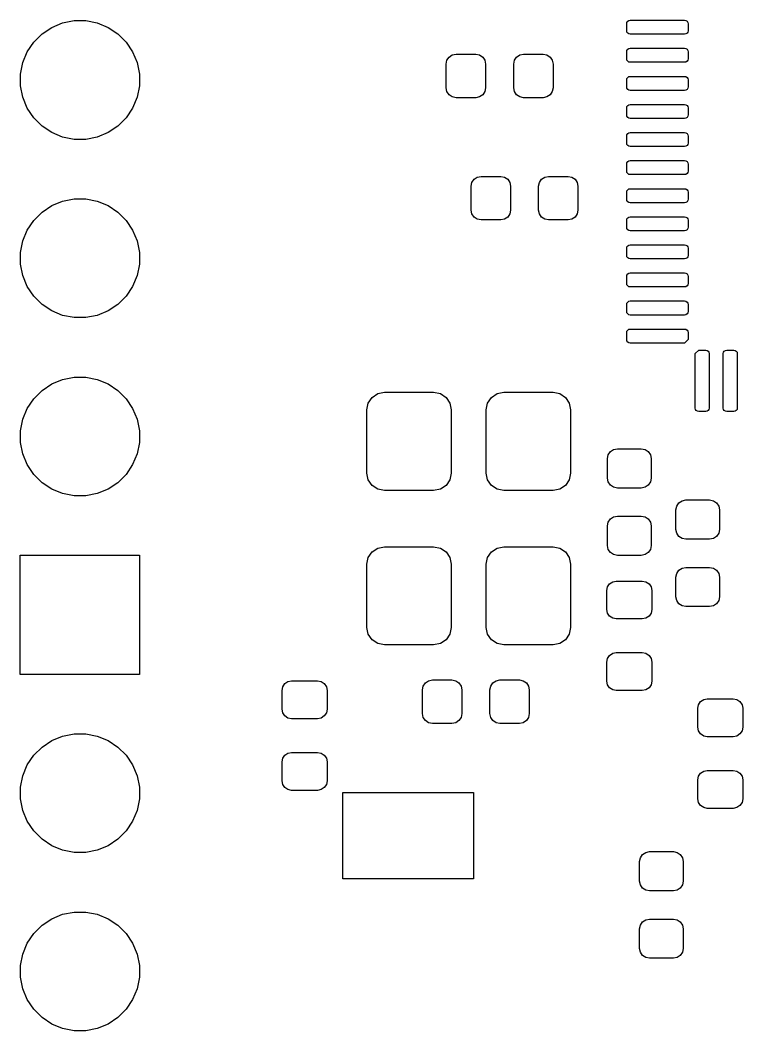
# Model space of a CAD drawing. Header units: inches. Extents: x 5.12 to 6.12, y -4.12 to -1.79.
# Drawn here: x 5.143 to 5.548, y -3.444 to -2.877 of the extents above; entities that cross this region are included whole.
import ezdxf

# ---------------------------------------------------------------- set-up
doc = ezdxf.new("R2010")
doc.units = ezdxf.units.IN
doc.header["$MEASUREMENT"] = 0
doc.layers.add('F.Mask', color=201, linetype='CONTINUOUS', true_color=0xd864ff)

msp = doc.modelspace()

# ---------------------------------------------------------------- linework, layer by layer
at = {"layer": 'F.Mask', "linetype": 'CONTINUOUS'}
for p, q in [((5.16028, -2.88075), (5.16634, -2.87824)), ((5.16634, -2.87824), (5.17278, -2.87696)), ((5.17278, -2.87696), (5.17934, -2.87696)), ((5.17934, -2.87696), (5.18577, -2.87824)), ((5.18577, -2.87824), (5.19183, -2.88075)), ((5.48253, -2.87871), (5.48268, -2.87796)), ((5.48253, -2.88265), (5.48253, -2.87871)), ((5.48268, -2.87796), (5.4831, -2.87732)), ((5.4831, -2.87732), (5.48374, -2.87689)), ((5.48374, -2.87689), (5.48449, -2.87674)), ((5.48449, -2.87674), (5.51501, -2.87674)), ((5.51501, -2.87674), (5.51576, -2.87689)), ((5.51576, -2.87689), (5.5164, -2.87732)), ((5.5164, -2.87732), (5.51682, -2.87796)), ((5.51682, -2.87796), (5.51697, -2.87871)), ((5.51697, -2.87871), (5.51697, -2.88265)), ((5.15019, -2.88903), (5.15483, -2.88439)), ((5.15483, -2.88439), (5.16028, -2.88075)), ((5.19183, -2.88075), (5.19729, -2.88439)), ((5.19729, -2.88439), (5.20193, -2.88903)), ((5.48268, -2.8834), (5.48253, -2.88265)), ((5.4831, -2.88404), (5.48268, -2.8834)), ((5.48374, -2.88446), (5.4831, -2.88404)), ((5.48449, -2.88461), (5.48374, -2.88446)), ((5.51501, -2.88461), (5.48449, -2.88461)), ((5.51576, -2.88446), (5.51501, -2.88461)), ((5.5164, -2.88404), (5.51576, -2.88446)), ((5.51682, -2.8834), (5.5164, -2.88404)), ((5.51697, -2.88265), (5.51682, -2.8834)), ((5.14655, -2.89448), (5.15019, -2.88903)), ((5.20193, -2.88903), (5.20557, -2.89448)), ((5.14404, -2.90054), (5.14655, -2.89448)), ((5.20557, -2.89448), (5.20808, -2.90054)), ((5.383, -2.89741), (5.38479, -2.89621)), ((5.38479, -2.89621), (5.3869, -2.8958)), ((5.3869, -2.8958), (5.39792, -2.8958)), ((5.39792, -2.8958), (5.40003, -2.89621)), ((5.40003, -2.89621), (5.40182, -2.89741)), ((5.42079, -2.89741), (5.42258, -2.89621)), ((5.42258, -2.89621), (5.42469, -2.8958)), ((5.42469, -2.8958), (5.43571, -2.8958)), ((5.43571, -2.8958), (5.43782, -2.89621)), ((5.43782, -2.89621), (5.43961, -2.89741)), ((5.48253, -2.89446), (5.48268, -2.8937)), ((5.48253, -2.89839), (5.48253, -2.89446)), ((5.48268, -2.8937), (5.4831, -2.89306)), ((5.4831, -2.89306), (5.48374, -2.89264)), ((5.48374, -2.89264), (5.48449, -2.89249)), ((5.48449, -2.89249), (5.51501, -2.89249)), ((5.51501, -2.89249), (5.51576, -2.89264)), ((5.51576, -2.89264), (5.5164, -2.89306)), ((5.5164, -2.89306), (5.51682, -2.8937)), ((5.51682, -2.8937), (5.51697, -2.89446)), ((5.51697, -2.89446), (5.51697, -2.89839)), ((5.14276, -2.90698), (5.14404, -2.90054)), ((5.20808, -2.90054), (5.20936, -2.90698)), ((5.38138, -2.90131), (5.3818, -2.8992)), ((5.38138, -2.91469), (5.38138, -2.90131)), ((5.3818, -2.8992), (5.383, -2.89741)), ((5.40182, -2.89741), (5.40301, -2.8992)), ((5.40301, -2.8992), (5.40343, -2.90131)), ((5.40343, -2.90131), (5.40343, -2.91469)), ((5.41918, -2.90131), (5.4196, -2.8992)), ((5.41918, -2.91469), (5.41918, -2.90131)), ((5.4196, -2.8992), (5.42079, -2.89741)), ((5.43961, -2.89741), (5.44081, -2.8992)), ((5.44081, -2.8992), (5.44123, -2.90131)), ((5.44123, -2.90131), (5.44123, -2.91469)), ((5.48268, -2.89915), (5.48253, -2.89839)), ((5.4831, -2.89979), (5.48268, -2.89915)), ((5.48374, -2.90021), (5.4831, -2.89979)), ((5.48449, -2.90036), (5.48374, -2.90021)), ((5.51501, -2.90036), (5.48449, -2.90036)), ((5.51576, -2.90021), (5.51501, -2.90036)), ((5.5164, -2.89979), (5.51576, -2.90021)), ((5.51682, -2.89915), (5.5164, -2.89979)), ((5.51697, -2.89839), (5.51682, -2.89915)), ((5.14276, -2.91354), (5.14276, -2.90698)), ((5.20936, -2.90698), (5.20936, -2.91354)), ((5.48253, -2.9102), (5.48268, -2.90945)), ((5.48253, -2.91414), (5.48253, -2.9102)), ((5.48268, -2.90945), (5.4831, -2.90881)), ((5.4831, -2.90881), (5.48374, -2.90839)), ((5.48374, -2.90839), (5.48449, -2.90824)), ((5.48449, -2.90824), (5.51501, -2.90824)), ((5.51501, -2.90824), (5.51576, -2.90839)), ((5.51576, -2.90839), (5.5164, -2.90881)), ((5.5164, -2.90881), (5.51682, -2.90945)), ((5.51682, -2.90945), (5.51697, -2.9102)), ((5.51697, -2.9102), (5.51697, -2.91414)), ((5.14404, -2.91997), (5.14276, -2.91354)), ((5.20936, -2.91354), (5.20808, -2.91997)), ((5.3818, -2.9168), (5.38138, -2.91469)), ((5.383, -2.91859), (5.3818, -2.9168)), ((5.38479, -2.91979), (5.383, -2.91859)), ((5.40182, -2.91859), (5.40003, -2.91979)), ((5.40301, -2.9168), (5.40182, -2.91859)), ((5.40343, -2.91469), (5.40301, -2.9168)), ((5.4196, -2.9168), (5.41918, -2.91469)), ((5.42079, -2.91859), (5.4196, -2.9168)), ((5.42258, -2.91979), (5.42079, -2.91859)), ((5.43961, -2.91859), (5.43782, -2.91979)), ((5.44081, -2.9168), (5.43961, -2.91859)), ((5.44123, -2.91469), (5.44081, -2.9168)), ((5.48268, -2.9149), (5.48253, -2.91414)), ((5.4831, -2.91553), (5.48268, -2.9149)), ((5.48374, -2.91596), (5.4831, -2.91553)), ((5.48449, -2.91611), (5.48374, -2.91596)), ((5.51501, -2.91611), (5.48449, -2.91611)), ((5.51576, -2.91596), (5.51501, -2.91611)), ((5.5164, -2.91553), (5.51576, -2.91596)), ((5.51682, -2.9149), (5.5164, -2.91553)), ((5.51697, -2.91414), (5.51682, -2.9149)), ((5.14655, -2.92603), (5.14404, -2.91997)), ((5.20808, -2.91997), (5.20557, -2.92603)), ((5.3869, -2.9202), (5.38479, -2.91979)), ((5.39792, -2.9202), (5.3869, -2.9202)), ((5.40003, -2.91979), (5.39792, -2.9202)), ((5.42469, -2.9202), (5.42258, -2.91979)), ((5.43571, -2.9202), (5.42469, -2.9202)), ((5.43782, -2.91979), (5.43571, -2.9202)), ((5.48268, -2.9252), (5.4831, -2.92456)), ((5.4831, -2.92456), (5.48374, -2.92413)), ((5.48374, -2.92413), (5.48449, -2.92398)), ((5.48449, -2.92398), (5.51501, -2.92398)), ((5.51501, -2.92398), (5.51576, -2.92413)), ((5.51576, -2.92413), (5.5164, -2.92456)), ((5.5164, -2.92456), (5.51682, -2.9252)), ((5.15019, -2.93149), (5.14655, -2.92603)), ((5.20557, -2.92603), (5.20193, -2.93149)), ((5.48253, -2.92595), (5.48268, -2.9252)), ((5.48253, -2.92989), (5.48253, -2.92595)), ((5.48268, -2.93064), (5.48253, -2.92989)), ((5.51682, -2.9252), (5.51697, -2.92595)), ((5.51697, -2.92989), (5.51682, -2.93064)), ((5.51697, -2.92595), (5.51697, -2.92989)), ((5.15483, -2.93613), (5.15019, -2.93149)), ((5.16028, -2.93977), (5.15483, -2.93613)), ((5.19729, -2.93613), (5.19183, -2.93977)), ((5.20193, -2.93149), (5.19729, -2.93613)), ((5.4831, -2.93128), (5.48268, -2.93064)), ((5.48374, -2.93171), (5.4831, -2.93128)), ((5.48449, -2.93186), (5.48374, -2.93171)), ((5.51501, -2.93186), (5.48449, -2.93186)), ((5.51576, -2.93171), (5.51501, -2.93186)), ((5.5164, -2.93128), (5.51576, -2.93171)), ((5.51682, -2.93064), (5.5164, -2.93128)), ((5.16634, -2.94228), (5.16028, -2.93977)), ((5.19183, -2.93977), (5.18577, -2.94228)), ((5.48253, -2.9417), (5.48268, -2.94095)), ((5.48253, -2.94564), (5.48253, -2.9417)), ((5.48268, -2.94095), (5.4831, -2.94031)), ((5.4831, -2.94031), (5.48374, -2.93988)), ((5.48374, -2.93988), (5.48449, -2.93973)), ((5.48449, -2.93973), (5.51501, -2.93973)), ((5.51501, -2.93973), (5.51576, -2.93988)), ((5.51576, -2.93988), (5.5164, -2.94031)), ((5.5164, -2.94031), (5.51682, -2.94095)), ((5.51682, -2.94095), (5.51697, -2.9417)), ((5.51697, -2.9417), (5.51697, -2.94564)), ((5.17278, -2.94356), (5.16634, -2.94228)), ((5.17934, -2.94356), (5.17278, -2.94356)), ((5.18577, -2.94228), (5.17934, -2.94356)), ((5.48268, -2.94639), (5.48253, -2.94564)), ((5.4831, -2.94703), (5.48268, -2.94639)), ((5.48374, -2.94746), (5.4831, -2.94703)), ((5.48449, -2.94761), (5.48374, -2.94746)), ((5.51576, -2.94746), (5.51501, -2.94761)), ((5.5164, -2.94703), (5.51576, -2.94746)), ((5.51682, -2.94639), (5.5164, -2.94703)), ((5.51697, -2.94564), (5.51682, -2.94639)), ((5.51501, -2.94761), (5.48449, -2.94761)), ((5.48253, -2.95745), (5.48268, -2.9567)), ((5.48253, -2.96139), (5.48253, -2.95745)), ((5.48268, -2.9567), (5.4831, -2.95606)), ((5.4831, -2.95606), (5.48374, -2.95563)), ((5.48374, -2.95563), (5.48449, -2.95548)), ((5.48449, -2.95548), (5.51501, -2.95548)), ((5.51501, -2.95548), (5.51576, -2.95563)), ((5.51576, -2.95563), (5.5164, -2.95606)), ((5.5164, -2.95606), (5.51682, -2.9567)), ((5.51682, -2.9567), (5.51697, -2.95745)), ((5.51697, -2.95745), (5.51697, -2.96139)), ((5.39879, -2.96477), (5.4009, -2.96435)), ((5.4009, -2.96435), (5.41192, -2.96435)), ((5.41192, -2.96435), (5.41403, -2.96477)), ((5.43658, -2.96477), (5.43869, -2.96435)), ((5.43869, -2.96435), (5.44971, -2.96435)), ((5.44971, -2.96435), (5.45182, -2.96477)), ((5.48268, -2.96214), (5.48253, -2.96139)), ((5.4831, -2.96278), (5.48268, -2.96214)), ((5.48374, -2.9632), (5.4831, -2.96278)), ((5.48449, -2.96335), (5.48374, -2.9632)), ((5.51501, -2.96335), (5.48449, -2.96335)), ((5.51576, -2.9632), (5.51501, -2.96335)), ((5.5164, -2.96278), (5.51576, -2.9632)), ((5.51682, -2.96214), (5.5164, -2.96278)), ((5.51697, -2.96139), (5.51682, -2.96214)), ((5.39538, -2.96986), (5.3958, -2.96775)), ((5.39538, -2.98324), (5.39538, -2.96986)), ((5.3958, -2.96775), (5.397, -2.96596)), ((5.397, -2.96596), (5.39879, -2.96477)), ((5.41403, -2.96477), (5.41582, -2.96596)), ((5.41582, -2.96596), (5.41701, -2.96775)), ((5.41701, -2.96775), (5.41743, -2.96986)), ((5.41743, -2.96986), (5.41743, -2.98324)), ((5.43318, -2.96986), (5.4336, -2.96775)), ((5.43318, -2.98324), (5.43318, -2.96986)), ((5.4336, -2.96775), (5.43479, -2.96596)), ((5.43479, -2.96596), (5.43658, -2.96477)), ((5.45182, -2.96477), (5.45361, -2.96596)), ((5.45361, -2.96596), (5.45481, -2.96775)), ((5.45481, -2.96775), (5.45523, -2.96986)), ((5.45523, -2.96986), (5.45523, -2.98324)), ((5.48253, -2.9732), (5.48268, -2.97244)), ((5.48253, -2.97713), (5.48253, -2.9732)), ((5.48268, -2.97244), (5.4831, -2.9718)), ((5.4831, -2.9718), (5.48374, -2.97138)), ((5.48374, -2.97138), (5.48449, -2.97123)), ((5.48449, -2.97123), (5.51501, -2.97123)), ((5.51501, -2.97123), (5.51576, -2.97138)), ((5.51576, -2.97138), (5.5164, -2.9718)), ((5.5164, -2.9718), (5.51682, -2.97244)), ((5.51682, -2.97244), (5.51697, -2.9732)), ((5.51697, -2.9732), (5.51697, -2.97713)), ((5.15483, -2.98439), (5.16028, -2.98075)), ((5.16028, -2.98075), (5.16634, -2.97824)), ((5.16634, -2.97824), (5.17278, -2.97696)), ((5.17278, -2.97696), (5.17934, -2.97696)), ((5.17934, -2.97696), (5.18577, -2.97824)), ((5.18577, -2.97824), (5.19183, -2.98075)), ((5.19183, -2.98075), (5.19729, -2.98439)), ((5.48268, -2.97789), (5.48253, -2.97713)), ((5.4831, -2.97853), (5.48268, -2.97789)), ((5.48374, -2.97895), (5.4831, -2.97853)), ((5.48449, -2.9791), (5.48374, -2.97895)), ((5.51501, -2.9791), (5.48449, -2.9791)), ((5.51576, -2.97895), (5.51501, -2.9791)), ((5.5164, -2.97853), (5.51576, -2.97895)), ((5.51682, -2.97789), (5.5164, -2.97853)), ((5.51697, -2.97713), (5.51682, -2.97789)), ((5.15019, -2.98903), (5.15483, -2.98439)), ((5.19729, -2.98439), (5.20193, -2.98903)), ((5.3958, -2.98535), (5.39538, -2.98324)), ((5.397, -2.98714), (5.3958, -2.98535)), ((5.39879, -2.98834), (5.397, -2.98714)), ((5.41582, -2.98714), (5.41403, -2.98834)), ((5.41701, -2.98535), (5.41582, -2.98714)), ((5.41743, -2.98324), (5.41701, -2.98535)), ((5.4336, -2.98535), (5.43318, -2.98324)), ((5.43479, -2.98714), (5.4336, -2.98535)), ((5.43658, -2.98834), (5.43479, -2.98714)), ((5.45361, -2.98714), (5.45182, -2.98834)), ((5.45481, -2.98535), (5.45361, -2.98714)), ((5.45523, -2.98324), (5.45481, -2.98535)), ((5.4831, -2.98755), (5.48374, -2.98713)), ((5.48374, -2.98713), (5.48449, -2.98698)), ((5.48449, -2.98698), (5.51501, -2.98698)), ((5.51501, -2.98698), (5.51576, -2.98713)), ((5.51576, -2.98713), (5.5164, -2.98755)), ((5.14655, -2.99448), (5.15019, -2.98903)), ((5.20193, -2.98903), (5.20557, -2.99448)), ((5.4009, -2.98876), (5.39879, -2.98834)), ((5.41192, -2.98876), (5.4009, -2.98876)), ((5.41403, -2.98834), (5.41192, -2.98876)), ((5.43869, -2.98876), (5.43658, -2.98834)), ((5.44971, -2.98876), (5.43869, -2.98876)), ((5.45182, -2.98834), (5.44971, -2.98876)), ((5.48253, -2.98894), (5.48268, -2.98819)), ((5.48253, -2.99288), (5.48253, -2.98894)), ((5.48268, -2.98819), (5.4831, -2.98755)), ((5.5164, -2.98755), (5.51682, -2.98819)), ((5.51682, -2.98819), (5.51697, -2.98894)), ((5.51697, -2.98894), (5.51697, -2.99288)), ((5.14404, -3.00054), (5.14655, -2.99448)), ((5.20557, -2.99448), (5.20808, -3.00054)), ((5.48268, -2.99364), (5.48253, -2.99288)), ((5.4831, -2.99427), (5.48268, -2.99364)), ((5.48374, -2.9947), (5.4831, -2.99427)), ((5.48449, -2.99485), (5.48374, -2.9947)), ((5.51501, -2.99485), (5.48449, -2.99485)), ((5.51576, -2.9947), (5.51501, -2.99485)), ((5.5164, -2.99427), (5.51576, -2.9947)), ((5.51682, -2.99364), (5.5164, -2.99427)), ((5.51697, -2.99288), (5.51682, -2.99364)), ((5.14276, -3.00698), (5.14404, -3.00054)), ((5.20808, -3.00054), (5.20936, -3.00698)), ((5.48253, -3.00469), (5.48268, -3.00394)), ((5.48268, -3.00394), (5.4831, -3.0033)), ((5.4831, -3.0033), (5.48374, -3.00287)), ((5.48374, -3.00287), (5.48449, -3.00272)), ((5.48449, -3.00272), (5.51501, -3.00272)), ((5.51501, -3.00272), (5.51576, -3.00287)), ((5.51576, -3.00287), (5.5164, -3.0033)), ((5.5164, -3.0033), (5.51682, -3.00394)), ((5.51682, -3.00394), (5.51697, -3.00469)), ((5.14276, -3.01354), (5.14276, -3.00698)), ((5.20936, -3.00698), (5.20936, -3.01354)), ((5.48253, -3.00863), (5.48253, -3.00469)), ((5.48268, -3.00938), (5.48253, -3.00863)), ((5.4831, -3.01002), (5.48268, -3.00938)), ((5.51682, -3.00938), (5.5164, -3.01002)), ((5.51697, -3.00863), (5.51682, -3.00938)), ((5.51697, -3.00469), (5.51697, -3.00863)), ((5.14404, -3.01997), (5.14276, -3.01354)), ((5.20936, -3.01354), (5.20808, -3.01997)), ((5.48374, -3.01045), (5.4831, -3.01002)), ((5.48449, -3.0106), (5.48374, -3.01045)), ((5.51501, -3.0106), (5.48449, -3.0106)), ((5.51576, -3.01045), (5.51501, -3.0106)), ((5.5164, -3.01002), (5.51576, -3.01045)), ((5.14655, -3.02603), (5.14404, -3.01997)), ((5.20808, -3.01997), (5.20557, -3.02603)), ((5.48253, -3.02044), (5.48268, -3.01969)), ((5.48253, -3.02438), (5.48253, -3.02044)), ((5.48268, -3.01969), (5.4831, -3.01905)), ((5.4831, -3.01905), (5.48374, -3.01862)), ((5.48374, -3.01862), (5.48449, -3.01847)), ((5.48449, -3.01847), (5.51501, -3.01847)), ((5.51501, -3.01847), (5.51576, -3.01862)), ((5.51576, -3.01862), (5.5164, -3.01905)), ((5.5164, -3.01905), (5.51682, -3.01969)), ((5.51682, -3.01969), (5.51697, -3.02044)), ((5.51697, -3.02044), (5.51697, -3.02438)), ((5.15019, -3.03149), (5.14655, -3.02603)), ((5.20557, -3.02603), (5.20193, -3.03149)), ((5.48268, -3.02513), (5.48253, -3.02438)), ((5.4831, -3.02577), (5.48268, -3.02513)), ((5.48374, -3.0262), (5.4831, -3.02577)), ((5.48449, -3.02635), (5.48374, -3.0262)), ((5.51501, -3.02635), (5.48449, -3.02635)), ((5.51576, -3.0262), (5.51501, -3.02635)), ((5.5164, -3.02577), (5.51576, -3.0262)), ((5.51682, -3.02513), (5.5164, -3.02577)), ((5.51697, -3.02438), (5.51682, -3.02513)), ((5.15483, -3.03613), (5.15019, -3.03149)), ((5.20193, -3.03149), (5.19729, -3.03613)), ((5.16028, -3.03977), (5.15483, -3.03613)), ((5.19729, -3.03613), (5.19183, -3.03977)), ((5.48253, -3.03619), (5.48268, -3.03544)), ((5.48253, -3.04013), (5.48253, -3.03619)), ((5.48268, -3.03544), (5.4831, -3.0348)), ((5.4831, -3.0348), (5.48374, -3.03437)), ((5.48374, -3.03437), (5.48449, -3.03422)), ((5.48449, -3.03422), (5.51501, -3.03422)), ((5.51501, -3.03422), (5.51576, -3.03437)), ((5.51576, -3.03437), (5.5164, -3.0348)), ((5.5164, -3.0348), (5.51682, -3.03544)), ((5.51682, -3.03544), (5.51697, -3.03619)), ((5.51697, -3.03619), (5.51697, -3.04013)), ((5.16634, -3.04228), (5.16028, -3.03977)), ((5.17278, -3.04356), (5.16634, -3.04228)), ((5.17934, -3.04356), (5.17278, -3.04356)), ((5.18577, -3.04228), (5.17934, -3.04356)), ((5.19183, -3.03977), (5.18577, -3.04228)), ((5.48268, -3.04088), (5.48253, -3.04013)), ((5.4831, -3.04152), (5.48268, -3.04088)), ((5.48374, -3.04194), (5.4831, -3.04152)), ((5.48449, -3.04209), (5.48374, -3.04194)), ((5.51501, -3.04209), (5.48449, -3.04209)), ((5.51576, -3.04194), (5.51501, -3.04209)), ((5.5164, -3.04152), (5.51576, -3.04194)), ((5.51682, -3.04088), (5.5164, -3.04152)), ((5.51697, -3.04013), (5.51682, -3.04088)), ((5.48253, -3.05194), (5.48268, -3.05118)), ((5.48253, -3.05587), (5.48253, -3.05194)), ((5.48268, -3.05118), (5.4831, -3.05055)), ((5.4831, -3.05055), (5.48374, -3.05012)), ((5.48374, -3.05012), (5.48449, -3.04997)), ((5.48449, -3.04997), (5.51501, -3.04997)), ((5.51501, -3.04997), (5.51576, -3.05012)), ((5.51576, -3.05012), (5.5164, -3.05055)), ((5.5164, -3.05055), (5.51682, -3.05118)), ((5.51682, -3.05118), (5.51697, -3.05194)), ((5.51697, -3.05194), (5.51697, -3.05587)), ((5.48268, -3.05663), (5.48253, -3.05587)), ((5.4831, -3.05727), (5.48268, -3.05663)), ((5.48374, -3.05769), (5.4831, -3.05727)), ((5.48449, -3.05784), (5.48374, -3.05769)), ((5.51501, -3.05784), (5.48449, -3.05784)), ((5.51697, -3.05587), (5.51501, -3.05784)), ((5.52091, -3.06375), (5.52288, -3.06178)), ((5.52091, -3.09426), (5.52091, -3.06375)), ((5.52288, -3.06178), (5.52682, -3.06178)), ((5.52682, -3.06178), (5.52757, -3.06193)), ((5.52757, -3.06193), (5.52821, -3.06236)), ((5.52821, -3.06236), (5.52864, -3.06299)), ((5.52864, -3.06299), (5.52879, -3.06375)), ((5.52879, -3.06375), (5.52879, -3.09426)), ((5.53666, -3.06375), (5.53681, -3.06299)), ((5.53666, -3.09426), (5.53666, -3.06375)), ((5.53681, -3.06299), (5.53724, -3.06236)), ((5.53724, -3.06236), (5.53787, -3.06193)), ((5.53787, -3.06193), (5.53863, -3.06178)), ((5.53863, -3.06178), (5.54256, -3.06178)), ((5.54256, -3.06178), (5.54332, -3.06193)), ((5.54332, -3.06193), (5.54396, -3.06236)), ((5.54396, -3.06236), (5.54438, -3.06299)), ((5.54438, -3.06299), (5.54453, -3.06375)), ((5.54453, -3.06375), (5.54453, -3.09426)), ((5.16634, -3.07824), (5.17278, -3.07696)), ((5.17278, -3.07696), (5.17934, -3.07696)), ((5.17934, -3.07696), (5.18577, -3.07824)), ((5.15483, -3.08439), (5.16028, -3.08075)), ((5.16028, -3.08075), (5.16634, -3.07824)), ((5.18577, -3.07824), (5.19183, -3.08075)), ((5.19183, -3.08075), (5.19729, -3.08439)), ((5.14655, -3.09448), (5.15019, -3.08903)), ((5.15019, -3.08903), (5.15483, -3.08439)), ((5.19729, -3.08439), (5.20193, -3.08903)), ((5.20193, -3.08903), (5.20557, -3.09448)), ((5.33766, -3.09152), (5.3398, -3.08832)), ((5.3398, -3.08832), (5.34299, -3.08619)), ((5.34299, -3.08619), (5.34676, -3.08544)), ((5.34676, -3.08544), (5.37431, -3.08544)), ((5.37431, -3.08544), (5.37808, -3.08619)), ((5.37808, -3.08619), (5.38127, -3.08832)), ((5.38127, -3.08832), (5.38341, -3.09152)), ((5.40459, -3.09152), (5.40673, -3.08832)), ((5.40673, -3.08832), (5.40992, -3.08619)), ((5.40992, -3.08619), (5.41369, -3.08544)), ((5.41369, -3.08544), (5.44124, -3.08544)), ((5.44124, -3.08544), (5.44501, -3.08619)), ((5.44501, -3.08619), (5.4482, -3.08832)), ((5.4482, -3.08832), (5.45034, -3.09152)), ((5.14404, -3.10054), (5.14655, -3.09448)), ((5.20557, -3.09448), (5.20808, -3.10054)), ((5.33691, -3.09528), (5.33766, -3.09152)), ((5.38341, -3.09152), (5.38416, -3.09528)), ((5.40384, -3.09528), (5.40459, -3.09152)), ((5.45034, -3.09152), (5.45109, -3.09528)), ((5.52106, -3.09501), (5.52091, -3.09426)), ((5.52879, -3.09426), (5.52864, -3.09501)), ((5.53681, -3.09501), (5.53666, -3.09426)), ((5.54453, -3.09426), (5.54438, -3.09501)), ((5.33691, -3.13072), (5.33691, -3.09528)), ((5.38416, -3.09528), (5.38416, -3.13072)), ((5.40384, -3.13072), (5.40384, -3.09528)), ((5.45109, -3.09528), (5.45109, -3.13072)), ((5.52149, -3.09565), (5.52106, -3.09501)), ((5.52213, -3.09608), (5.52149, -3.09565)), ((5.52288, -3.09623), (5.52213, -3.09608)), ((5.52682, -3.09623), (5.52288, -3.09623)), ((5.52757, -3.09608), (5.52682, -3.09623)), ((5.52821, -3.09565), (5.52757, -3.09608)), ((5.52864, -3.09501), (5.52821, -3.09565)), ((5.53724, -3.09565), (5.53681, -3.09501)), ((5.53787, -3.09608), (5.53724, -3.09565)), ((5.53863, -3.09623), (5.53787, -3.09608)), ((5.54256, -3.09623), (5.53863, -3.09623)), ((5.54332, -3.09608), (5.54256, -3.09623)), ((5.54396, -3.09565), (5.54332, -3.09608)), ((5.54438, -3.09501), (5.54396, -3.09565)), ((5.14276, -3.10698), (5.14404, -3.10054)), ((5.20808, -3.10054), (5.20936, -3.10698)), ((5.14276, -3.11354), (5.14276, -3.10698)), ((5.20936, -3.10698), (5.20936, -3.11354)), ((5.14404, -3.11997), (5.14276, -3.11354)), ((5.20936, -3.11354), (5.20808, -3.11997)), ((5.47341, -3.11869), (5.4752, -3.1175)), ((5.4752, -3.1175), (5.47731, -3.11708)), ((5.47731, -3.11708), (5.49069, -3.11708)), ((5.49069, -3.11708), (5.4928, -3.1175)), ((5.4928, -3.1175), (5.49459, -3.11869)), ((5.14655, -3.12603), (5.14404, -3.11997)), ((5.20808, -3.11997), (5.20557, -3.12603)), ((5.4718, -3.12259), (5.47221, -3.12048)), ((5.4718, -3.13361), (5.4718, -3.12259)), ((5.47221, -3.12048), (5.47341, -3.11869)), ((5.49459, -3.11869), (5.49579, -3.12048)), ((5.49579, -3.12048), (5.4962, -3.12259)), ((5.4962, -3.12259), (5.4962, -3.13361)), ((5.15019, -3.13149), (5.14655, -3.12603)), ((5.20557, -3.12603), (5.20193, -3.13149)), ((5.15483, -3.13613), (5.15019, -3.13149)), ((5.20193, -3.13149), (5.19729, -3.13613)), ((5.33766, -3.13448), (5.33691, -3.13072)), ((5.3398, -3.13768), (5.33766, -3.13448)), ((5.38341, -3.13448), (5.38127, -3.13768)), ((5.38416, -3.13072), (5.38341, -3.13448)), ((5.40459, -3.13448), (5.40384, -3.13072)), ((5.40673, -3.13768), (5.40459, -3.13448)), ((5.45034, -3.13448), (5.4482, -3.13768)), ((5.45109, -3.13072), (5.45034, -3.13448)), ((5.47221, -3.13572), (5.4718, -3.13361)), ((5.4962, -3.13361), (5.49579, -3.13572)), ((5.16028, -3.13977), (5.15483, -3.13613)), ((5.16634, -3.14228), (5.16028, -3.13977)), ((5.19183, -3.13977), (5.18577, -3.14228)), ((5.19729, -3.13613), (5.19183, -3.13977)), ((5.34299, -3.13981), (5.3398, -3.13768)), ((5.34676, -3.14056), (5.34299, -3.13981)), ((5.37808, -3.13981), (5.37431, -3.14056)), ((5.38127, -3.13768), (5.37808, -3.13981)), ((5.40992, -3.13981), (5.40673, -3.13768)), ((5.41369, -3.14056), (5.40992, -3.13981)), ((5.44501, -3.13981), (5.44124, -3.14056)), ((5.4482, -3.13768), (5.44501, -3.13981)), ((5.47341, -3.13751), (5.47221, -3.13572)), ((5.4752, -3.13871), (5.47341, -3.13751)), ((5.47731, -3.13913), (5.4752, -3.13871)), ((5.49069, -3.13913), (5.47731, -3.13913)), ((5.4928, -3.13871), (5.49069, -3.13913)), ((5.49459, -3.13751), (5.4928, -3.13871)), ((5.49579, -3.13572), (5.49459, -3.13751)), ((5.17278, -3.14356), (5.16634, -3.14228)), ((5.17934, -3.14356), (5.17278, -3.14356)), ((5.18577, -3.14228), (5.17934, -3.14356)), ((5.37431, -3.14056), (5.34676, -3.14056)), ((5.44124, -3.14056), (5.41369, -3.14056)), ((5.51354, -3.14625), (5.51565, -3.14583)), ((5.51565, -3.14583), (5.52903, -3.14583)), ((5.52903, -3.14583), (5.53114, -3.14625)), ((5.51013, -3.15134), (5.51055, -3.14923)), ((5.51013, -3.16236), (5.51013, -3.15134)), ((5.51055, -3.14923), (5.51175, -3.14744)), ((5.51175, -3.14744), (5.51354, -3.14625)), ((5.53114, -3.14625), (5.53293, -3.14744)), ((5.53293, -3.14744), (5.53412, -3.14923)), ((5.53412, -3.14923), (5.53454, -3.15134)), ((5.53454, -3.15134), (5.53454, -3.16236)), ((5.47221, -3.15828), (5.47341, -3.15649)), ((5.47341, -3.15649), (5.4752, -3.15529)), ((5.4752, -3.15529), (5.47731, -3.15487)), ((5.47731, -3.15487), (5.49069, -3.15487)), ((5.49069, -3.15487), (5.4928, -3.15529)), ((5.4928, -3.15529), (5.49459, -3.15649)), ((5.49459, -3.15649), (5.49579, -3.15828)), ((5.4718, -3.16039), (5.47221, -3.15828)), ((5.4718, -3.17141), (5.4718, -3.16039)), ((5.49579, -3.15828), (5.4962, -3.16039)), ((5.4962, -3.16039), (5.4962, -3.17141)), ((5.51055, -3.16447), (5.51013, -3.16236)), ((5.53454, -3.16236), (5.53412, -3.16447)), ((5.51175, -3.16626), (5.51055, -3.16447)), ((5.51354, -3.16746), (5.51175, -3.16626)), ((5.51565, -3.16788), (5.51354, -3.16746)), ((5.52903, -3.16788), (5.51565, -3.16788)), ((5.53114, -3.16746), (5.52903, -3.16788)), ((5.53293, -3.16626), (5.53114, -3.16746)), ((5.53412, -3.16447), (5.53293, -3.16626)), ((5.3398, -3.17494), (5.34299, -3.1728)), ((5.34299, -3.1728), (5.34676, -3.17206)), ((5.34676, -3.17206), (5.37431, -3.17206)), ((5.37431, -3.17206), (5.37808, -3.1728)), ((5.37808, -3.1728), (5.38127, -3.17494)), ((5.40673, -3.17494), (5.40992, -3.1728)), ((5.40992, -3.1728), (5.41369, -3.17206)), ((5.41369, -3.17206), (5.44124, -3.17206)), ((5.44124, -3.17206), (5.44501, -3.1728)), ((5.44501, -3.1728), (5.4482, -3.17494)), ((5.47221, -3.17352), (5.4718, -3.17141)), ((5.47341, -3.17531), (5.47221, -3.17352)), ((5.49579, -3.17352), (5.49459, -3.17531)), ((5.4962, -3.17141), (5.49579, -3.17352)), ((5.14259, -3.24372), (5.14259, -3.17679)), ((5.14259, -3.17679), (5.20952, -3.17679)), ((5.20952, -3.17679), (5.20952, -3.24372)), ((5.33691, -3.1819), (5.33766, -3.17813)), ((5.33766, -3.17813), (5.3398, -3.17494)), ((5.38127, -3.17494), (5.38341, -3.17813)), ((5.38341, -3.17813), (5.38416, -3.1819)), ((5.40384, -3.1819), (5.40459, -3.17813)), ((5.40459, -3.17813), (5.40673, -3.17494)), ((5.4482, -3.17494), (5.45034, -3.17813)), ((5.45034, -3.17813), (5.45109, -3.1819)), ((5.4752, -3.1765), (5.47341, -3.17531)), ((5.47731, -3.17692), (5.4752, -3.1765)), ((5.49069, -3.17692), (5.47731, -3.17692)), ((5.4928, -3.1765), (5.49069, -3.17692)), ((5.49459, -3.17531), (5.4928, -3.1765)), ((5.33691, -3.21733), (5.33691, -3.1819)), ((5.38416, -3.1819), (5.38416, -3.21733)), ((5.40384, -3.21733), (5.40384, -3.1819)), ((5.45109, -3.1819), (5.45109, -3.21733)), ((5.51055, -3.18703), (5.51175, -3.18524)), ((5.51175, -3.18524), (5.51354, -3.18404)), ((5.51354, -3.18404), (5.51565, -3.18362)), ((5.51565, -3.18362), (5.52903, -3.18362)), ((5.52903, -3.18362), (5.53114, -3.18404)), ((5.53114, -3.18404), (5.53293, -3.18524)), ((5.53293, -3.18524), (5.53412, -3.18703)), ((5.51013, -3.18914), (5.51055, -3.18703)), ((5.51013, -3.20016), (5.51013, -3.18914)), ((5.53412, -3.18703), (5.53454, -3.18914)), ((5.53454, -3.18914), (5.53454, -3.20016)), ((5.4714, -3.19661), (5.47181, -3.19457)), ((5.4714, -3.20724), (5.4714, -3.19661)), ((5.47181, -3.19457), (5.47296, -3.19285)), ((5.47296, -3.19285), (5.47468, -3.1917)), ((5.47468, -3.1917), (5.47672, -3.19129)), ((5.47672, -3.19129), (5.49128, -3.19129)), ((5.49128, -3.19129), (5.49332, -3.1917)), ((5.49332, -3.1917), (5.49504, -3.19285)), ((5.49504, -3.19285), (5.49619, -3.19457)), ((5.49619, -3.19457), (5.4966, -3.19661)), ((5.4966, -3.19661), (5.4966, -3.20724)), ((5.51055, -3.20227), (5.51013, -3.20016)), ((5.51175, -3.20406), (5.51055, -3.20227)), ((5.53412, -3.20227), (5.53293, -3.20406)), ((5.53454, -3.20016), (5.53412, -3.20227)), ((5.47181, -3.20927), (5.4714, -3.20724)), ((5.4966, -3.20724), (5.49619, -3.20927)), ((5.51354, -3.20525), (5.51175, -3.20406)), ((5.51565, -3.20567), (5.51354, -3.20525)), ((5.52903, -3.20567), (5.51565, -3.20567)), ((5.53114, -3.20525), (5.52903, -3.20567)), ((5.53293, -3.20406), (5.53114, -3.20525)), ((5.47296, -3.21099), (5.47181, -3.20927)), ((5.47468, -3.21215), (5.47296, -3.21099)), ((5.47672, -3.21255), (5.47468, -3.21215)), ((5.49128, -3.21255), (5.47672, -3.21255)), ((5.49332, -3.21215), (5.49128, -3.21255)), ((5.49504, -3.21099), (5.49332, -3.21215)), ((5.49619, -3.20927), (5.49504, -3.21099)), ((5.33766, -3.2211), (5.33691, -3.21733)), ((5.38416, -3.21733), (5.38341, -3.2211)), ((5.40459, -3.2211), (5.40384, -3.21733)), ((5.45109, -3.21733), (5.45034, -3.2211)), ((5.3398, -3.22429), (5.33766, -3.2211)), ((5.34299, -3.22642), (5.3398, -3.22429)), ((5.38127, -3.22429), (5.37808, -3.22642)), ((5.38341, -3.2211), (5.38127, -3.22429)), ((5.40673, -3.22429), (5.40459, -3.2211)), ((5.40992, -3.22642), (5.40673, -3.22429)), ((5.4482, -3.22429), (5.44501, -3.22642)), ((5.45034, -3.2211), (5.4482, -3.22429)), ((5.34676, -3.22717), (5.34299, -3.22642)), ((5.37431, -3.22717), (5.34676, -3.22717)), ((5.37808, -3.22642), (5.37431, -3.22717)), ((5.41369, -3.22717), (5.40992, -3.22642)), ((5.44124, -3.22717), (5.41369, -3.22717)), ((5.44501, -3.22642), (5.44124, -3.22717)), ((5.4714, -3.23676), (5.47181, -3.23473)), ((5.47181, -3.23473), (5.47296, -3.23301)), ((5.47296, -3.23301), (5.47468, -3.23185)), ((5.47468, -3.23185), (5.47672, -3.23145)), ((5.47672, -3.23145), (5.49128, -3.23145)), ((5.49128, -3.23145), (5.49332, -3.23185)), ((5.49332, -3.23185), (5.49504, -3.23301)), ((5.49504, -3.23301), (5.49619, -3.23473)), ((5.49619, -3.23473), (5.4966, -3.23676)), ((5.4714, -3.24739), (5.4714, -3.23676)), ((5.4966, -3.23676), (5.4966, -3.24739)), ((5.20952, -3.24372), (5.14259, -3.24372)), ((5.29096, -3.24885), (5.29268, -3.2477)), ((5.29268, -3.2477), (5.29472, -3.24729)), ((5.29472, -3.24729), (5.30928, -3.24729)), ((5.30928, -3.24729), (5.31132, -3.2477)), ((5.31132, -3.2477), (5.31304, -3.24885)), ((5.36969, -3.24841), (5.37148, -3.24721)), ((5.37148, -3.24721), (5.37359, -3.2468)), ((5.37359, -3.2468), (5.38461, -3.2468)), ((5.38461, -3.2468), (5.38672, -3.24721)), ((5.38672, -3.24721), (5.38851, -3.24841)), ((5.40749, -3.24841), (5.40928, -3.24721)), ((5.40928, -3.24721), (5.41139, -3.2468)), ((5.41139, -3.2468), (5.42241, -3.2468)), ((5.42241, -3.2468), (5.42452, -3.24721)), ((5.42452, -3.24721), (5.42631, -3.24841)), ((5.47181, -3.24943), (5.4714, -3.24739)), ((5.4966, -3.24739), (5.49619, -3.24943)), ((5.2894, -3.25261), (5.28981, -3.25057)), ((5.2894, -3.26324), (5.2894, -3.25261)), ((5.28981, -3.25057), (5.29096, -3.24885)), ((5.31304, -3.24885), (5.31419, -3.25057)), ((5.31419, -3.25057), (5.3146, -3.25261)), ((5.3146, -3.25261), (5.3146, -3.26324)), ((5.36808, -3.25231), (5.3685, -3.2502)), ((5.36808, -3.26569), (5.36808, -3.25231)), ((5.3685, -3.2502), (5.36969, -3.24841)), ((5.38851, -3.24841), (5.38971, -3.2502)), ((5.38971, -3.2502), (5.39013, -3.25231)), ((5.39013, -3.25231), (5.39013, -3.26569)), ((5.40587, -3.25231), (5.40629, -3.2502)), ((5.40587, -3.26569), (5.40587, -3.25231)), ((5.40629, -3.2502), (5.40749, -3.24841)), ((5.42631, -3.24841), (5.4275, -3.2502)), ((5.4275, -3.2502), (5.42792, -3.25231)), ((5.42792, -3.25231), (5.42792, -3.26569)), ((5.47296, -3.25115), (5.47181, -3.24943)), ((5.47468, -3.2523), (5.47296, -3.25115)), ((5.47672, -3.25271), (5.47468, -3.2523)), ((5.49128, -3.25271), (5.47672, -3.25271)), ((5.49332, -3.2523), (5.49128, -3.25271)), ((5.49504, -3.25115), (5.49332, -3.2523)), ((5.49619, -3.24943), (5.49504, -3.25115)), ((5.52281, -3.26065), (5.52396, -3.25893)), ((5.52396, -3.25893), (5.52568, -3.25777)), ((5.52568, -3.25777), (5.52772, -3.25737)), ((5.52772, -3.25737), (5.54228, -3.25737)), ((5.54228, -3.25737), (5.54432, -3.25777)), ((5.54432, -3.25777), (5.54604, -3.25893)), ((5.54604, -3.25893), (5.54719, -3.26065)), ((5.28981, -3.26527), (5.2894, -3.26324)), ((5.3146, -3.26324), (5.31419, -3.26527)), ((5.5224, -3.26269), (5.52281, -3.26065)), ((5.5224, -3.27331), (5.5224, -3.26269)), ((5.54719, -3.26065), (5.5476, -3.26269)), ((5.5476, -3.26269), (5.5476, -3.27331)), ((5.29096, -3.26699), (5.28981, -3.26527)), ((5.29268, -3.26815), (5.29096, -3.26699)), ((5.29472, -3.26855), (5.29268, -3.26815)), ((5.30928, -3.26855), (5.29472, -3.26855)), ((5.31132, -3.26815), (5.30928, -3.26855)), ((5.31304, -3.26699), (5.31132, -3.26815)), ((5.31419, -3.26527), (5.31304, -3.26699)), ((5.3685, -3.2678), (5.36808, -3.26569)), ((5.36969, -3.26959), (5.3685, -3.2678)), ((5.37148, -3.27079), (5.36969, -3.26959)), ((5.38851, -3.26959), (5.38672, -3.27079)), ((5.38971, -3.2678), (5.38851, -3.26959)), ((5.39013, -3.26569), (5.38971, -3.2678)), ((5.40629, -3.2678), (5.40587, -3.26569)), ((5.40749, -3.26959), (5.40629, -3.2678)), ((5.40928, -3.27079), (5.40749, -3.26959)), ((5.42631, -3.26959), (5.42452, -3.27079)), ((5.4275, -3.2678), (5.42631, -3.26959)), ((5.42792, -3.26569), (5.4275, -3.2678)), ((5.37359, -3.2712), (5.37148, -3.27079)), ((5.38461, -3.2712), (5.37359, -3.2712)), ((5.38672, -3.27079), (5.38461, -3.2712)), ((5.41139, -3.2712), (5.40928, -3.27079)), ((5.42241, -3.2712), (5.41139, -3.2712)), ((5.42452, -3.27079), (5.42241, -3.2712)), ((5.52281, -3.27535), (5.5224, -3.27331)), ((5.52396, -3.27707), (5.52281, -3.27535)), ((5.54719, -3.27535), (5.54604, -3.27707)), ((5.5476, -3.27331), (5.54719, -3.27535)), ((5.15483, -3.28439), (5.16028, -3.28075)), ((5.16028, -3.28075), (5.16634, -3.27824)), ((5.16634, -3.27824), (5.17278, -3.27696)), ((5.17278, -3.27696), (5.17934, -3.27696)), ((5.17934, -3.27696), (5.18577, -3.27824)), ((5.18577, -3.27824), (5.19183, -3.28075)), ((5.19183, -3.28075), (5.19729, -3.28439)), ((5.52568, -3.27823), (5.52396, -3.27707)), ((5.52772, -3.27863), (5.52568, -3.27823)), ((5.54228, -3.27863), (5.52772, -3.27863)), ((5.54432, -3.27823), (5.54228, -3.27863)), ((5.54604, -3.27707), (5.54432, -3.27823)), ((5.15019, -3.28903), (5.15483, -3.28439)), ((5.19729, -3.28439), (5.20193, -3.28903)), ((5.29268, -3.28785), (5.29472, -3.28745)), ((5.29472, -3.28745), (5.30928, -3.28745)), ((5.30928, -3.28745), (5.31132, -3.28785)), ((5.14655, -3.29448), (5.15019, -3.28903)), ((5.20193, -3.28903), (5.20557, -3.29448)), ((5.2894, -3.29276), (5.28981, -3.29073)), ((5.2894, -3.30339), (5.2894, -3.29276)), ((5.28981, -3.29073), (5.29096, -3.28901)), ((5.29096, -3.28901), (5.29268, -3.28785)), ((5.31132, -3.28785), (5.31304, -3.28901)), ((5.31304, -3.28901), (5.31419, -3.29073)), ((5.31419, -3.29073), (5.3146, -3.29276)), ((5.3146, -3.29276), (5.3146, -3.30339)), ((5.14404, -3.30054), (5.14655, -3.29448)), ((5.20557, -3.29448), (5.20808, -3.30054)), ((5.52396, -3.29908), (5.52568, -3.29793)), ((5.52568, -3.29793), (5.52772, -3.29753)), ((5.52772, -3.29753), (5.54228, -3.29753)), ((5.54228, -3.29753), (5.54432, -3.29793)), ((5.54432, -3.29793), (5.54604, -3.29908)), ((5.14276, -3.30698), (5.14404, -3.30054)), ((5.20808, -3.30054), (5.20936, -3.30698)), ((5.28981, -3.30543), (5.2894, -3.30339)), ((5.3146, -3.30339), (5.31419, -3.30543)), ((5.5224, -3.30284), (5.52281, -3.30081)), ((5.5224, -3.31347), (5.5224, -3.30284)), ((5.52281, -3.30081), (5.52396, -3.29908)), ((5.54604, -3.29908), (5.54719, -3.30081)), ((5.54719, -3.30081), (5.5476, -3.30284)), ((5.5476, -3.30284), (5.5476, -3.31347)), ((5.14276, -3.31354), (5.14276, -3.30698)), ((5.20936, -3.30698), (5.20936, -3.31354)), ((5.29096, -3.30715), (5.28981, -3.30543)), ((5.29268, -3.3083), (5.29096, -3.30715)), ((5.29472, -3.30871), (5.29268, -3.3083)), ((5.30928, -3.30871), (5.29472, -3.30871)), ((5.31132, -3.3083), (5.30928, -3.30871)), ((5.31304, -3.30715), (5.31132, -3.3083)), ((5.31419, -3.30543), (5.31304, -3.30715)), ((5.32339, -3.35839), (5.32339, -3.30996)), ((5.32339, -3.30996), (5.39661, -3.30996)), ((5.39661, -3.30996), (5.39661, -3.35839)), ((5.14404, -3.31997), (5.14276, -3.31354)), ((5.20936, -3.31354), (5.20808, -3.31997)), ((5.52281, -3.31551), (5.5224, -3.31347)), ((5.52396, -3.31723), (5.52281, -3.31551)), ((5.54719, -3.31551), (5.54604, -3.31723)), ((5.5476, -3.31347), (5.54719, -3.31551)), ((5.14655, -3.32603), (5.14404, -3.31997)), ((5.20808, -3.31997), (5.20557, -3.32603)), ((5.52568, -3.31838), (5.52396, -3.31723)), ((5.52772, -3.31879), (5.52568, -3.31838)), ((5.54228, -3.31879), (5.52772, -3.31879)), ((5.54432, -3.31838), (5.54228, -3.31879)), ((5.54604, -3.31723), (5.54432, -3.31838)), ((5.15019, -3.33149), (5.14655, -3.32603)), ((5.20557, -3.32603), (5.20193, -3.33149)), ((5.15483, -3.33613), (5.15019, -3.33149)), ((5.20193, -3.33149), (5.19729, -3.33613)), ((5.16028, -3.33977), (5.15483, -3.33613)), ((5.19729, -3.33613), (5.19183, -3.33977)), ((5.16634, -3.34228), (5.16028, -3.33977)), ((5.17278, -3.34356), (5.16634, -3.34228)), ((5.17934, -3.34356), (5.17278, -3.34356)), ((5.18577, -3.34228), (5.17934, -3.34356)), ((5.19183, -3.33977), (5.18577, -3.34228)), ((5.49141, -3.34469), (5.4932, -3.3435)), ((5.4932, -3.3435), (5.49531, -3.34308)), ((5.49531, -3.34308), (5.50869, -3.34308)), ((5.50869, -3.34308), (5.5108, -3.3435)), ((5.5108, -3.3435), (5.51259, -3.34469)), ((5.4898, -3.34859), (5.49021, -3.34648)), ((5.4898, -3.35961), (5.4898, -3.34859)), ((5.49021, -3.34648), (5.49141, -3.34469)), ((5.51259, -3.34469), (5.51379, -3.34648)), ((5.51379, -3.34648), (5.5142, -3.34859)), ((5.5142, -3.34859), (5.5142, -3.35961)), ((5.39661, -3.35839), (5.32339, -3.35839)), ((5.49021, -3.36172), (5.4898, -3.35961)), ((5.5142, -3.35961), (5.51379, -3.36172)), ((5.49141, -3.36351), (5.49021, -3.36172)), ((5.4932, -3.36471), (5.49141, -3.36351)), ((5.49531, -3.36513), (5.4932, -3.36471)), ((5.50869, -3.36513), (5.49531, -3.36513)), ((5.5108, -3.36471), (5.50869, -3.36513)), ((5.51259, -3.36351), (5.5108, -3.36471)), ((5.51379, -3.36172), (5.51259, -3.36351)), ((5.16028, -3.38075), (5.16634, -3.37824)), ((5.16634, -3.37824), (5.17278, -3.37696)), ((5.17278, -3.37696), (5.17934, -3.37696)), ((5.17934, -3.37696), (5.18577, -3.37824)), ((5.18577, -3.37824), (5.19183, -3.38075)), ((5.15483, -3.38439), (5.16028, -3.38075)), ((5.19183, -3.38075), (5.19729, -3.38439)), ((5.49021, -3.38428), (5.49141, -3.38249)), ((5.49141, -3.38249), (5.4932, -3.38129)), ((5.4932, -3.38129), (5.49531, -3.38087)), ((5.49531, -3.38087), (5.50869, -3.38087)), ((5.50869, -3.38087), (5.5108, -3.38129)), ((5.5108, -3.38129), (5.51259, -3.38249)), ((5.51259, -3.38249), (5.51379, -3.38428)), ((5.14655, -3.39448), (5.15019, -3.38903)), ((5.15019, -3.38903), (5.15483, -3.38439)), ((5.19729, -3.38439), (5.20193, -3.38903)), ((5.20193, -3.38903), (5.20557, -3.39448)), ((5.4898, -3.38639), (5.49021, -3.38428)), ((5.4898, -3.39741), (5.4898, -3.38639)), ((5.51379, -3.38428), (5.5142, -3.38639)), ((5.5142, -3.38639), (5.5142, -3.39741)), ((5.14404, -3.40054), (5.14655, -3.39448)), ((5.20557, -3.39448), (5.20808, -3.40054)), ((5.14276, -3.40698), (5.14404, -3.40054)), ((5.20808, -3.40054), (5.20936, -3.40698)), ((5.49021, -3.39952), (5.4898, -3.39741)), ((5.49141, -3.40131), (5.49021, -3.39952)), ((5.51379, -3.39952), (5.51259, -3.40131)), ((5.5142, -3.39741), (5.51379, -3.39952)), ((5.4932, -3.4025), (5.49141, -3.40131)), ((5.49531, -3.40292), (5.4932, -3.4025)), ((5.50869, -3.40292), (5.49531, -3.40292)), ((5.5108, -3.4025), (5.50869, -3.40292)), ((5.51259, -3.40131), (5.5108, -3.4025)), ((5.14276, -3.41354), (5.14276, -3.40698)), ((5.20936, -3.40698), (5.20936, -3.41354)), ((5.14404, -3.41997), (5.14276, -3.41354)), ((5.20936, -3.41354), (5.20808, -3.41997)), ((5.14655, -3.42603), (5.14404, -3.41997)), ((5.20808, -3.41997), (5.20557, -3.42603)), ((5.15019, -3.43149), (5.14655, -3.42603)), ((5.20557, -3.42603), (5.20193, -3.43149)), ((5.15483, -3.43613), (5.15019, -3.43149)), ((5.20193, -3.43149), (5.19729, -3.43613)), ((5.16028, -3.43977), (5.15483, -3.43613)), ((5.16634, -3.44228), (5.16028, -3.43977)), ((5.19183, -3.43977), (5.18577, -3.44228)), ((5.19729, -3.43613), (5.19183, -3.43977)), ((5.17278, -3.44356), (5.16634, -3.44228)), ((5.17934, -3.44356), (5.17278, -3.44356)), ((5.18577, -3.44228), (5.17934, -3.44356))]:
    msp.add_line(p, q, dxfattribs=at)

doc.saveas('drawing.dxf')
